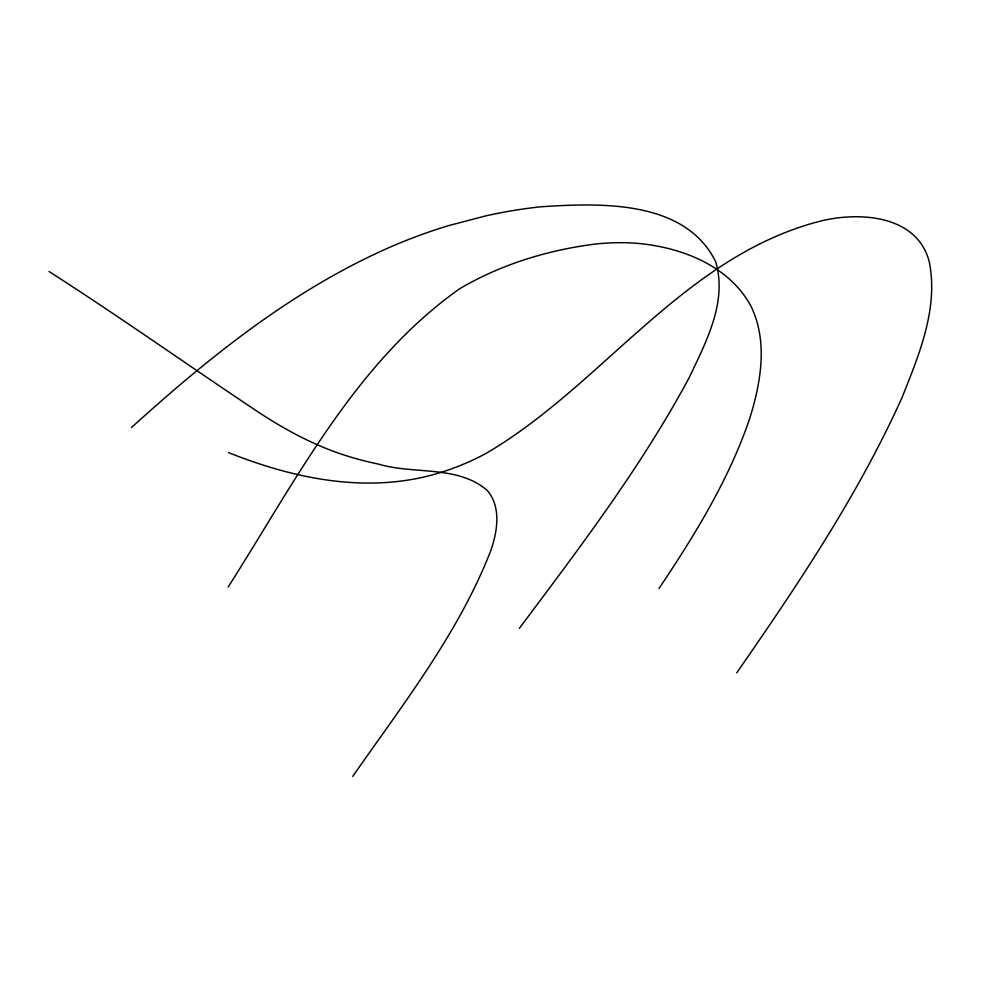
<?xml version="1.0" encoding="UTF-8"?>
<svg xmlns="http://www.w3.org/2000/svg" width="981" height="981" viewBox="0 0 981 981"><rect width="100%" height="100%" fill="white"/><g stroke="black" fill="none" stroke-linecap="round" stroke-linejoin="round"><path stroke-width="1.47" d="M228.132 587.043C295.256 481.916 355.208 362.394 459.635 288.77C501.254 264.159 548.71 249.799 596.558 243.913A212.779 129.234 -27 0 1 633.321 243.043C678.263 246.133 727.583 264.048 750.563 305.373C768.282 340.873 760.974 382.443 749.631 418.691C728.871 479.795 694.707 535.16 658.999 588.49M736.743 672.831C797.798 584.835 857.983 495.282 902.14 397.354C919.062 354.656 938.707 308.316 929.203 261.522C916.855 214.827 859.209 211.442 820.226 221.166C683.352 256.286 603.07 384.957 486.049 453.406A158.996 96.567 -27 0 1 416.778 478.544C353.16 490.966 287.813 476.312 228.585 452.621M352.743 776.412C402.946 704.199 458.519 633.37 490.745 550.746C497.355 531.567 501.585 507.214 487.201 490.39C457.465 464.822 413.884 474.743 378.347 464.074A446.048 270.915 -27 0 1 355.281 458.421C320.48 448.746 288.206 431.799 258.175 411.983C188.278 365.447 119.768 316.826 49.05 271.516M519.354 628.331C579.82 547.545 641.353 466.735 689.214 377.599C705.94 342.161 727.681 301.817 715.627 261.62C684.983 199.634 600.335 202.969 541.598 206.721A367.446 223.178 -27 0 0 486.233 215.771L448.599 225.63A338.089 205.348 -27 0 0 391.468 246.538C293.834 289.039 209.762 356.581 131.417 427.569"/></g></svg>
